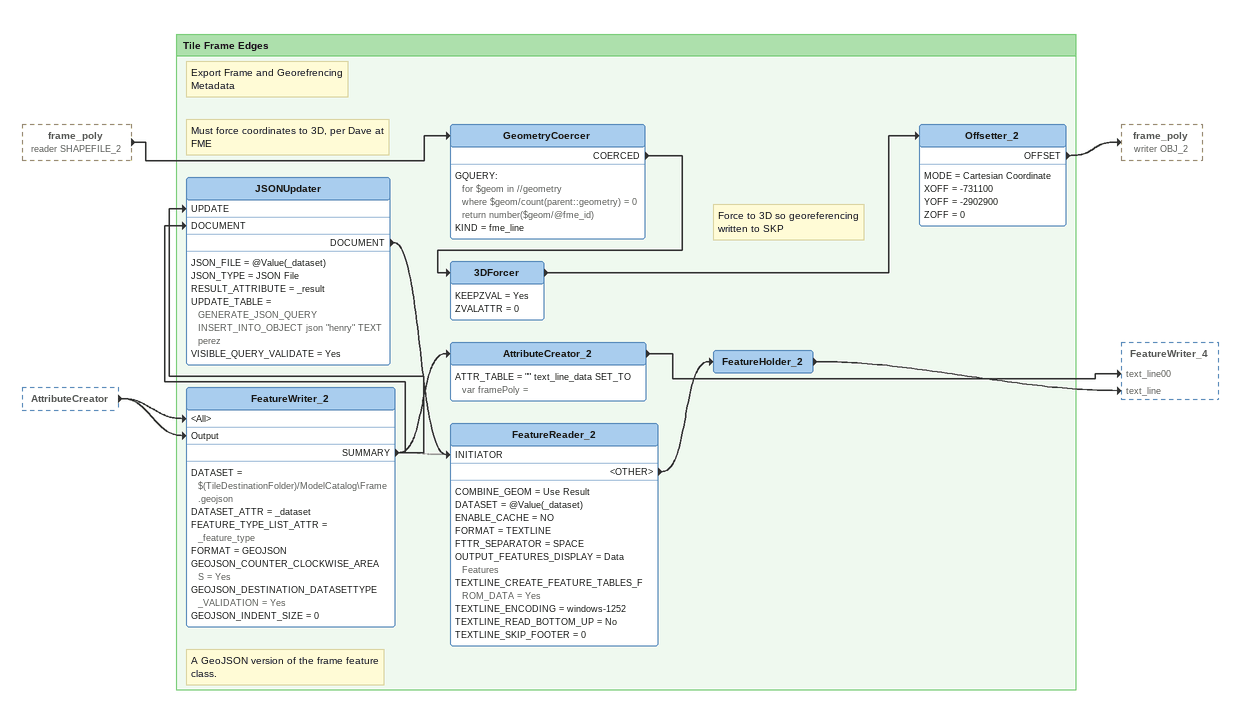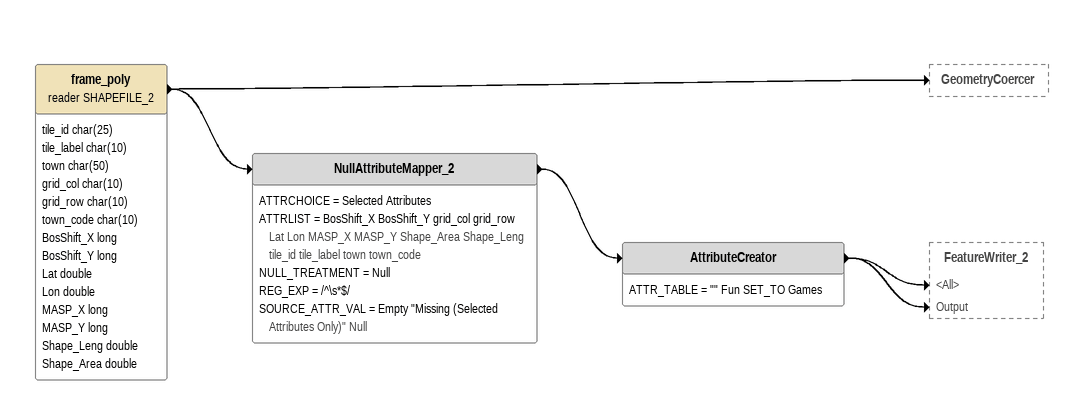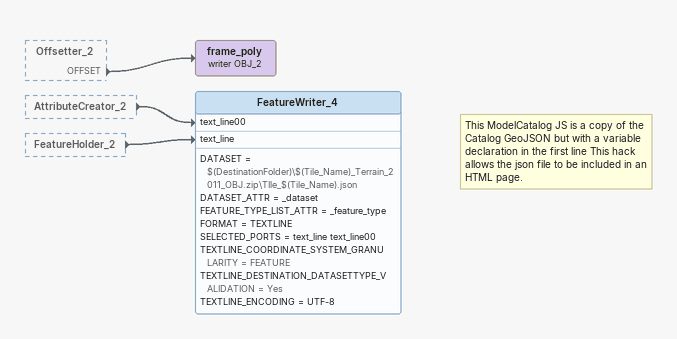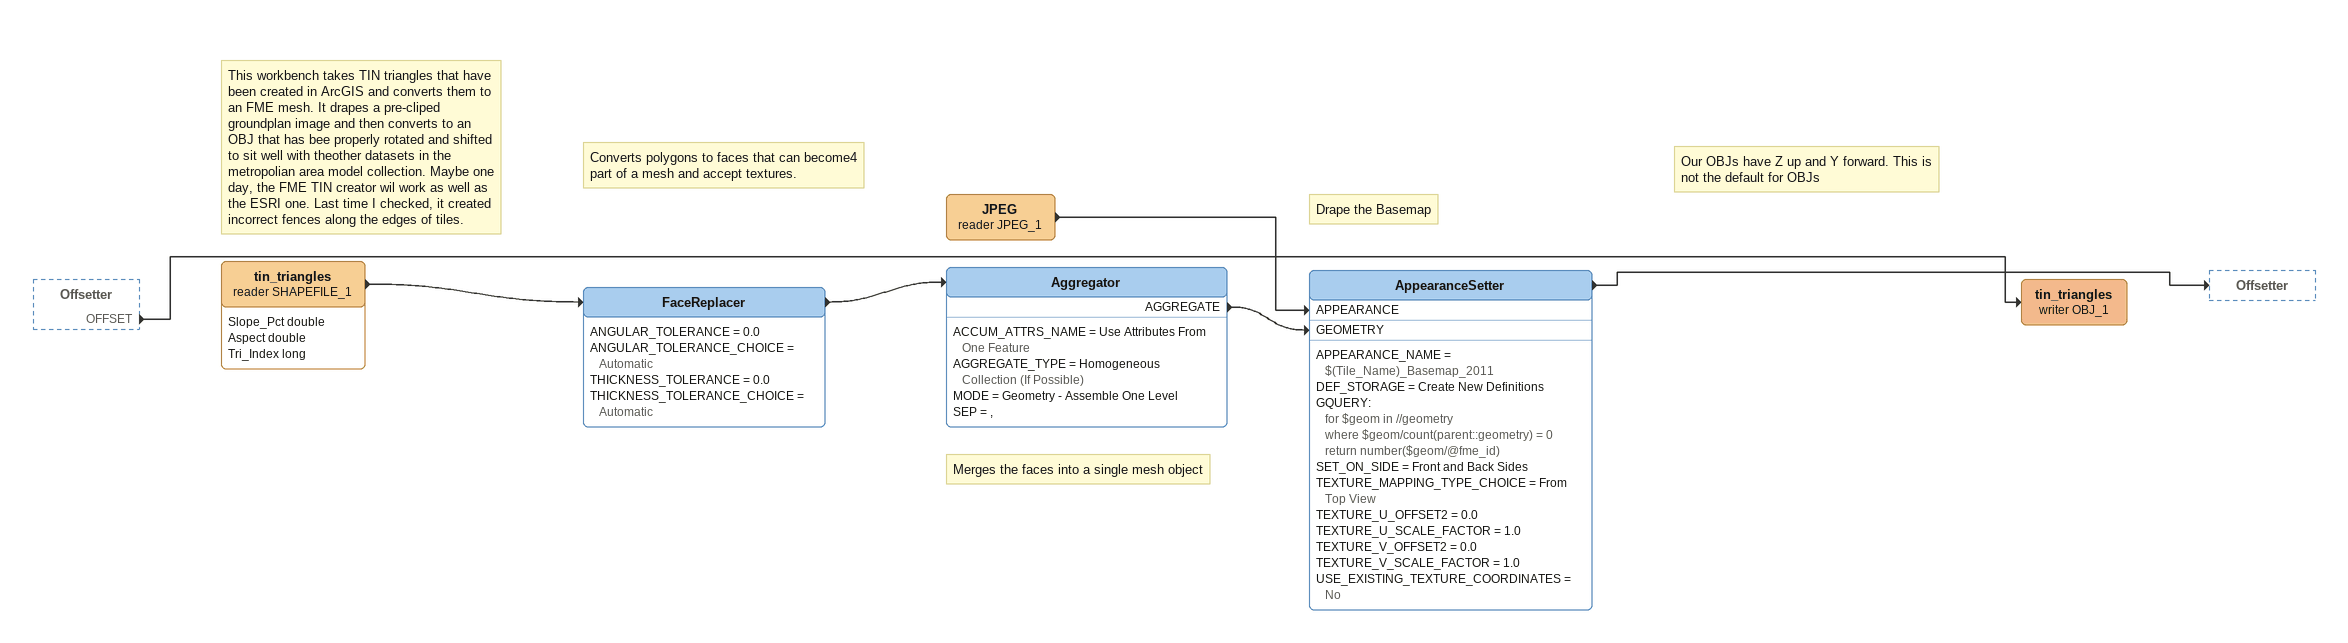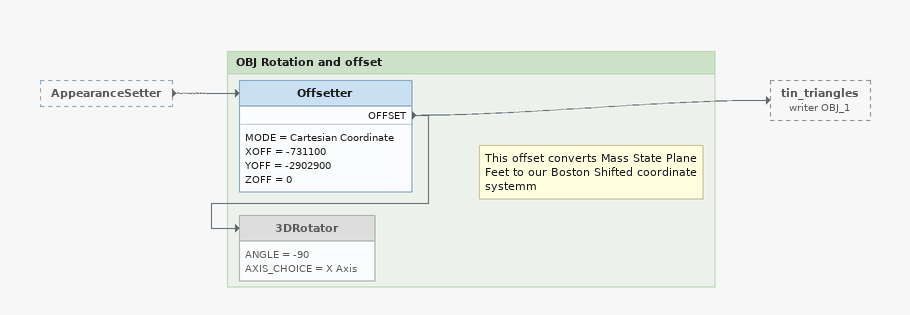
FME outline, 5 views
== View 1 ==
frame_poly (reader SHAPEFILE_2) [outside]
    -> GeometryCoercer
AttributeCreator [outside]
    -> FeatureWriter_2 [<All>]
    -> FeatureWriter_2 [Output]

Bookmark: Tile Frame Edges
Note: Must force coordinates to 3D, per Dave at FME
GeometryCoercer
    GQUERY:
      for $geom in //geometry
      where $geom/count(parent::geometry) = 0
      return number($geom/@fme_id)
    KIND = fme_line
    COERCED -> 3DForcer
Note: Force to 3D so georeferencing / written to SKP
3DForcer
    KEEPZVAL = Yes
    ZVALATTR = 0
    -> Offsetter_2
Offsetter_2
    MODE = Cartesian Coordinate
    XOFF = -731100
    YOFF = -2902900
    ZOFF = 0
    OFFSET -> frame_poly (writer OBJ_2)
Note: A GeoJSON version of the frame feature class.
FeatureWriter_2
    DATASET = $(TileDestinationFolder)/ModelCatalog\Frame.geojson
    DATASET_ATTR = _dataset
    FEATURE_TYPE_LIST_ATTR = _feature_type
    FORMAT = GEOJSON
    GEOJSON_COUNTER_CLOCKWISE_AREAS = Yes
    GEOJSON_DESTINATION_DATASETTYPE_VALIDATION = Yes
    GEOJSON_INDENT_SIZE = 0
    SUMMARY -> AttributeCreator_2
    SUMMARY -> FeatureReader_2 [INITIATOR] [off]
    SUMMARY -> JSONUpdater [UPDATE]
    SUMMARY -> JSONUpdater [DOCUMENT]
Note: Export Frame and Georefrencing Metadata
JSONUpdater
    JSON_FILE = @Value(_dataset)
    JSON_TYPE = JSON File
    RESULT_ATTRIBUTE = _result
    UPDATE_TABLE = GENERATE_JSON_QUERY INSERT_INTO_OBJECT json "henry" TEXT perez
    VISIBLE_QUERY_VALIDATE = Yes
    DOCUMENT -> FeatureReader_2 [INITIATOR]
FeatureReader_2
    COMBINE_GEOM = Use Result
    DATASET = @Value(_dataset)
    ENABLE_CACHE = NO
    FORMAT = TEXTLINE
    FTTR_SEPARATOR = SPACE
    OUTPUT_FEATURES_DISPLAY = Data Features
    TEXTLINE_CREATE_FEATURE_TABLES_FROM_DATA = Yes
    TEXTLINE_ENCODING = windows-1252
    TEXTLINE_READ_BOTTOM_UP = No
    TEXTLINE_SKIP_FOOTER = 0
    <OTHER> -> FeatureHolder_2
FeatureHolder_2
    -> FeatureWriter_4 [text_line]
AttributeCreator_2
    ATTR_TABLE = "" text_line_data SET_TO var framePoly =
    -> FeatureWriter_4 [text_line00]

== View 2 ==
frame_poly (reader SHAPEFILE_2)
    attributes: tile_id char(25), tile_label char(10), town char(50), grid_col char(10), grid_row char(10), town_code char(10), BosShift_X long, BosShift_Y long, Lat double, Lon double, MASP_X long, MASP_Y long, Shape_Leng double, Shape_Area double
    -> GeometryCoercer
    -> NullAttributeMapper_2
NullAttributeMapper_2
    ATTRCHOICE = Selected Attributes
    ATTRLIST = BosShift_X BosShift_Y grid_col grid_row Lat Lon MASP_X MASP_Y Shape_Area Shape_Leng tile_id tile_label town town_code
    NULL_TREATMENT = Null
    REG_EXP = /^\s*$/
    SOURCE_ATTR_VAL = Empty "Missing (Selected Attributes Only)" Null
    -> AttributeCreator
AttributeCreator
    ATTR_TABLE = "" Fun SET_TO Games
    -> FeatureWriter_2 [<All>]
    -> FeatureWriter_2 [Output]

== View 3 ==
Offsetter_2 [outside]
    OFFSET -> frame_poly (writer OBJ_2)
AttributeCreator_2 [outside]
    -> FeatureWriter_4 [text_line00]
FeatureHolder_2 [outside]
    -> FeatureWriter_4 [text_line]
frame_poly (writer OBJ_2)
Note: This ModelCatalog JS is a copy of the Catalog GeoJSON but with a variable declaration in the first line This hack allows the json file to be included in an HTML page.
FeatureWriter_4
    DATASET = $(DestinationFolder)\$(Tile_Name)_Terrain_2011_OBJ.zip\TIle_$(Tile_Name).json
    DATASET_ATTR = _dataset
    FEATURE_TYPE_LIST_ATTR = _feature_type
    FORMAT = TEXTLINE
    SELECTED_PORTS = text_line text_line00
    TEXTLINE_COORDINATE_SYSTEM_GRANULARITY = FEATURE
    TEXTLINE_DESTINATION_DATASETTYPE_VALIDATION = Yes
    TEXTLINE_ENCODING = UTF-8

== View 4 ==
Offsetter [outside]
    OFFSET -> tin_triangles (writer OBJ_1)
Note: This workbench takes TIN triangles that have been created in ArcGIS and converts them to an FME mesh. It drapes a pre-cliped groundplan image and then converts to an OBJ that has bee properly rotated and shifted to sit well with theother datasets in the metropolian area model collection. Maybe one day, the FME TIN creator wil work as well as the ESRI one. Last time I checked, it created incorrect fences along the edges of tiles.
tin_triangles (reader SHAPEFILE_1)
    attributes: Slope_Pct double, Aspect double, Tri_Index long
    -> FaceReplacer
Note: Converts polygons to faces that can become4 part of a mesh and accept textures.
FaceReplacer
    ANGULAR_TOLERANCE = 0.0
    ANGULAR_TOLERANCE_CHOICE = Automatic
    THICKNESS_TOLERANCE = 0.0
    THICKNESS_TOLERANCE_CHOICE = Automatic
    -> Aggregator
Note: Merges the faces into a single mesh object
Aggregator
    ACCUM_ATTRS_NAME = Use Attributes From One Feature
    AGGREGATE_TYPE = Homogeneous Collection (If Possible)
    MODE = Geometry - Assemble One Level
    SEP = ,
    AGGREGATE -> AppearanceSetter [GEOMETRY]
JPEG (reader JPEG_1)
    -> AppearanceSetter [APPEARANCE]
Note: Drape the Basemap
AppearanceSetter
    APPEARANCE_NAME = $(Tile_Name)_Basemap_2011
    DEF_STORAGE = Create New Definitions
    GQUERY:
      for $geom in //geometry
      where $geom/count(parent::geometry) = 0
      return number($geom/@fme_id)
    SET_ON_SIDE = Front and Back Sides
    TEXTURE_MAPPING_TYPE_CHOICE = From Top View
    TEXTURE_U_OFFSET2 = 0.0
    TEXTURE_U_SCALE_FACTOR = 1.0
    TEXTURE_V_OFFSET2 = 0.0
    TEXTURE_V_SCALE_FACTOR = 1.0
    USE_EXISTING_TEXTURE_COORDINATES = No
    -> Offsetter
Note: Our OBJs have Z up and Y forward. This is not the default for OBJs
tin_triangles (writer OBJ_1)

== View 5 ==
AppearanceSetter [outside]
    -> Offsetter

Bookmark: OBJ Rotation and offset
Offsetter
    MODE = Cartesian Coordinate
    XOFF = -731100
    YOFF = -2902900
    ZOFF = 0
    OFFSET -> 3DRotator
    OFFSET -> tin_triangles (writer OBJ_1)
Note: This offset converts Mass State Plane Feet to our Boston Shifted coordinate systemm
3DRotator [off]
    ANGLE = -90
    AXIS_CHOICE = X Axis
